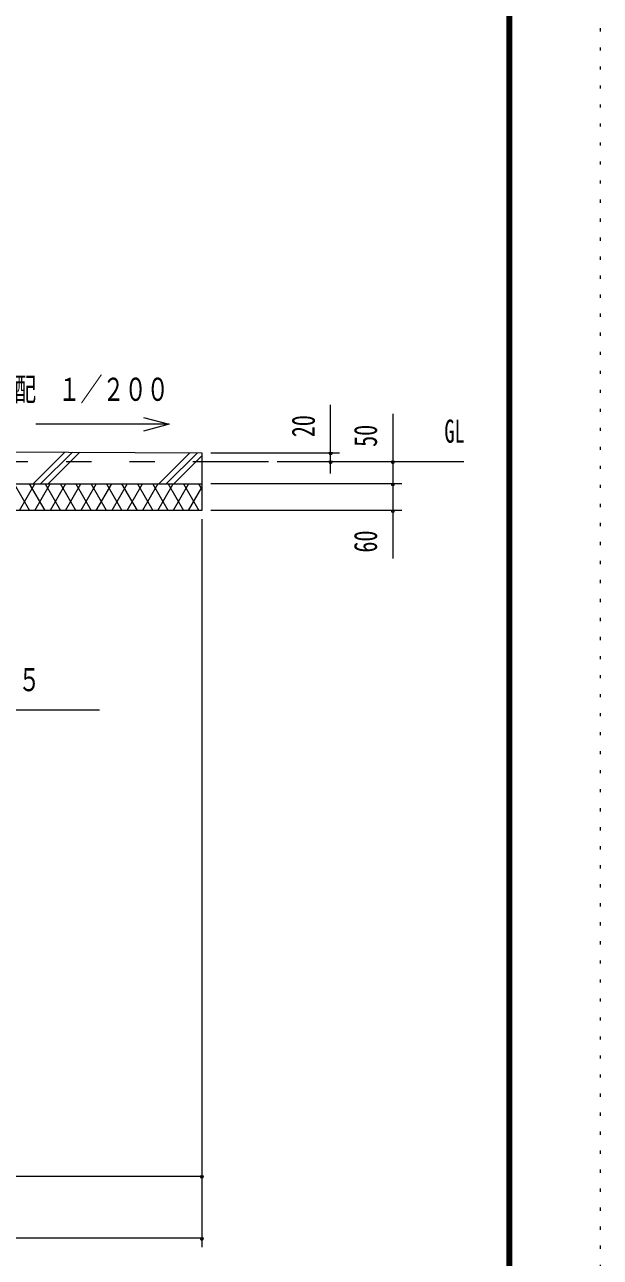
# Model space of a CAD drawing. Units: millimetres, scale not verified. Extents: x -31992 to 32005, y -14700 to 14700.
# Drawn here: x 27469 to 32005, y -4742 to 4979 of the extents above; entities that cross this region are included whole.
import ezdxf
from ezdxf.enums import TextEntityAlignment as Align

# ---------------------------------------------------------------- set-up
doc = ezdxf.new("R2010")
doc.units = ezdxf.units.MM
doc.header["$LTSCALE"] = 50
doc.linetypes.add('USER2', pattern=[10, 4, -6])
doc.linetypes.add('USER4', pattern=[3, 0.5, -2.5])
for name, color, linetype, lineweight in [('0-6_2-02BOLD', 7, 'Continuous', 18), ('0-7_2-12HIDDEN', 3, 'USER2', 18), ('0-A_2-52DIM', 3, 'Continuous', 18), ('0-B_2-62HATCH', 2, 'Continuous', 18), ('0-C_F-F1PAPER', 5, 'Continuous', 18), ('0-D_F-E_J_ADD', 5, 'USER4', 18)]:
    doc.layers.add(name, color=color, linetype=linetype, lineweight=lineweight)
doc.styles.add('ＭＳ ゴシック', font='')
doc.styles.get('ＭＳ ゴシック').set_extended_font_data('MS Gothic')

msp = doc.modelspace()

# ---------------------------------------------------------------- linework, layer by layer
at = {"layer": '0-6_2-02BOLD'}
for p, q in [((28865.37, 1532.9), (29390.37, 1532.9)), ((23230.38, 1357.9), (28865.37, 1357.9))]:
    msp.add_line(p, q, dxfattribs=at)
msp.add_lwpolyline([(22563.8, 1634.25), (28865.37, 1602.9), (28865.37, 1147.9), (25190.37, 1147.9)], dxfattribs=at)
at = {"layer": '0-7_2-12HIDDEN'}
msp.add_line((14795.38, 1532.9), (28865.37, 1532.9), dxfattribs=at)
at = {"layer": '0-A_2-52DIM'}
for p, q in [((29880.38, 1438.97), (29880.38, 1980.9)), ((30370.38, 1910.9), (30370.38, 769.9)), ((28608.36, 1827.81), (28405.51, 1773.46)), ((28935.37, 1602.9), (29950.37, 1602.9)), ((29894.38, 1602.9), (29866.38, 1602.9)), ((29460.37, 1532.9), (30930.38, 1532.9)), ((29894.38, 1532.9), (29866.38, 1532.9)), ((30384.38, 1532.9), (30356.38, 1532.9)), ((30440.38, 1357.9), (28935.37, 1357.9)), ((30384.38, 1357.9), (30356.38, 1357.9)), ((28865.37, 1077.9), (28865.37, -4662.1)), ((30440.38, 1147.9), (28935.37, 1147.9)), ((30384.38, 1147.9), (30356.38, 1147.9)), ((14795.38, -4102.1), (28865.37, -4102.1)), ((28879.37, -4102.1), (28851.37, -4102.1)), ((28865.37, -4592.1), (14795.38, -4592.1)), ((28879.37, -4592.1), (28851.37, -4592.1))]:
    msp.add_line(p, q, dxfattribs=at)
for points in [[(28405.51, 1882.16), (28608.36, 1827.81), (27558.36, 1827.81)], [(28060.37, -427.1), (25260.37, -427.1), (22709.38, 767.96)]]:
    msp.add_lwpolyline(points, dxfattribs=at)
for centre in [(29880.38, 1602.9), (29880.38, 1532.9), (30370.38, 1532.9), (30370.38, 1357.9), (30370.38, 1147.9), (28865.37, -4102.1), (28865.37, -4592.1)]:
    msp.add_arc(centre, 14, 180, 0, dxfattribs=at)
at = {"layer": '0-B_2-62HATCH'}
for p, q in [((27535.68, 1357.9), (27786.05, 1608.27)), ((27845.15, 1607.98), (27595.07, 1357.9)), ((27654.47, 1357.9), (27904.25, 1607.68)), ((28771.09, 1603.37), (28525.63, 1357.9)), ((28830.2, 1603.08), (28585.02, 1357.9)), ((28644.42, 1357.9), (28865.37, 1578.86)), ((27387.37, 1357.9), (27508.61, 1147.9)), ((27427.78, 1147.9), (27549.03, 1357.9)), ((27629.86, 1147.9), (27508.61, 1357.9)), ((27549.03, 1147.9), (27670.27, 1357.9)), ((27629.86, 1357.9), (27751.1, 1147.9)), ((27791.52, 1357.9), (27670.27, 1147.9)), ((27872.35, 1147.9), (27751.1, 1357.9)), ((27791.52, 1147.9), (27912.76, 1357.9)), ((27872.35, 1357.9), (27993.58, 1147.9)), ((28034, 1357.9), (27912.76, 1147.9)), ((28114.83, 1147.9), (27993.58, 1357.9)), ((28034, 1147.9), (28155.24, 1357.9)), ((28114.83, 1357.9), (28236.07, 1147.9)), ((28276.49, 1357.9), (28155.24, 1147.9)), ((28357.32, 1147.9), (28236.08, 1357.9)), ((28276.49, 1147.9), (28397.74, 1357.9)), ((28357.32, 1357.9), (28478.56, 1147.9)), ((28518.98, 1357.9), (28397.73, 1147.9)), ((28599.81, 1147.9), (28478.56, 1357.9)), ((28518.98, 1147.9), (28640.22, 1357.9)), ((28599.81, 1357.9), (28721.05, 1147.9)), ((28761.46, 1357.9), (28640.22, 1147.9)), ((28721.05, 1357.9), (28842.29, 1147.9)), ((28761.46, 1147.9), (28865.37, 1327.88)), ((28865.37, 1317.92), (28842.29, 1357.9))]:
    msp.add_line(p, q, dxfattribs=at)
at = {"layer": '0-C_F-F1PAPER'}
for points in [[(31305.49, -14000), (-8874.51, -14000), (-8874.51, 14140), (31305.49, 14140)], [(31301.98, -13996.5), (31301.98, 14136.5), (-8871.01, 14136.5), (-8871.01, -13996.5)], [(31298.49, -13993), (31298.49, 14133), (-8867.51, 14133), (-8867.51, -13993)], [(31294.99, -13989.5), (-8864.01, -13989.5), (-8864.01, 14129.5), (31294.99, 14129.5)], [(31291.49, -13986), (31291.49, 14126), (-8860.51, 14126), (-8860.51, -13986)], [(31287.99, -13982.5), (-8857.01, -13982.5), (-8857.01, 14122.5), (31287.99, 14122.5)], [(31284.48, -13979), (31284.48, 14119), (-8853.51, 14119), (-8853.51, -13979)], [(31280.99, -13975.5), (-8850.01, -13975.5), (-8850.01, 14115.5), (31280.99, 14115.5)], [(31277.49, -13972), (-8846.51, -13972), (-8846.51, 14112), (31277.49, 14112)], [(31273.99, -13968.5), (-8843.01, -13968.5), (-8843.01, 14108.5), (31273.99, 14108.5)], [(31270.49, -13965), (31270.49, 14105), (-8839.51, 14105), (-8839.51, -13965)]]:
    msp.add_lwpolyline(points, close=True, dxfattribs=at)
at = {"layer": '0-D_F-E_J_ADD'}
msp.add_lwpolyline([(32005.49, -14700), (-9574.51, -14700), (-9574.51, 14700), (32005.49, 14700)], close=True, dxfattribs=at)

# ---------------------------------------------------------------- texts
at = {"layer": '0-A_2-52DIM', "color": 7, "style": 'ＭＳ ゴシック'}
for s, width, p in [('水勾配\u3000１／２００', 0.7, (27038.21, 1957.68)), ('GL', 0.65, (30776.37, 1627.77)), ('ガセット：鋼板\u3000ｔ＝４．５', 0.7, (25330.37, -332.23))]:
    msp.add_text(s, height=182.3, dxfattribs=dict(at, width=width)).set_placement(p, align=Align.BOTTOM_LEFT)
at = {"layer": '0-A_2-52DIM', "color": 7, "style": 'ＭＳ ゴシック', "width": 0.7}
for s, p in [('20', (29810.37, 1725.65)), ('50', (30300.37, 1649.5)), ('60', (30300.37, 815.94))]:
    msp.add_text(s, height=182.3, rotation=90, dxfattribs=at).set_placement(p, align=Align.BOTTOM_LEFT)

doc.saveas('drawing.dxf')
